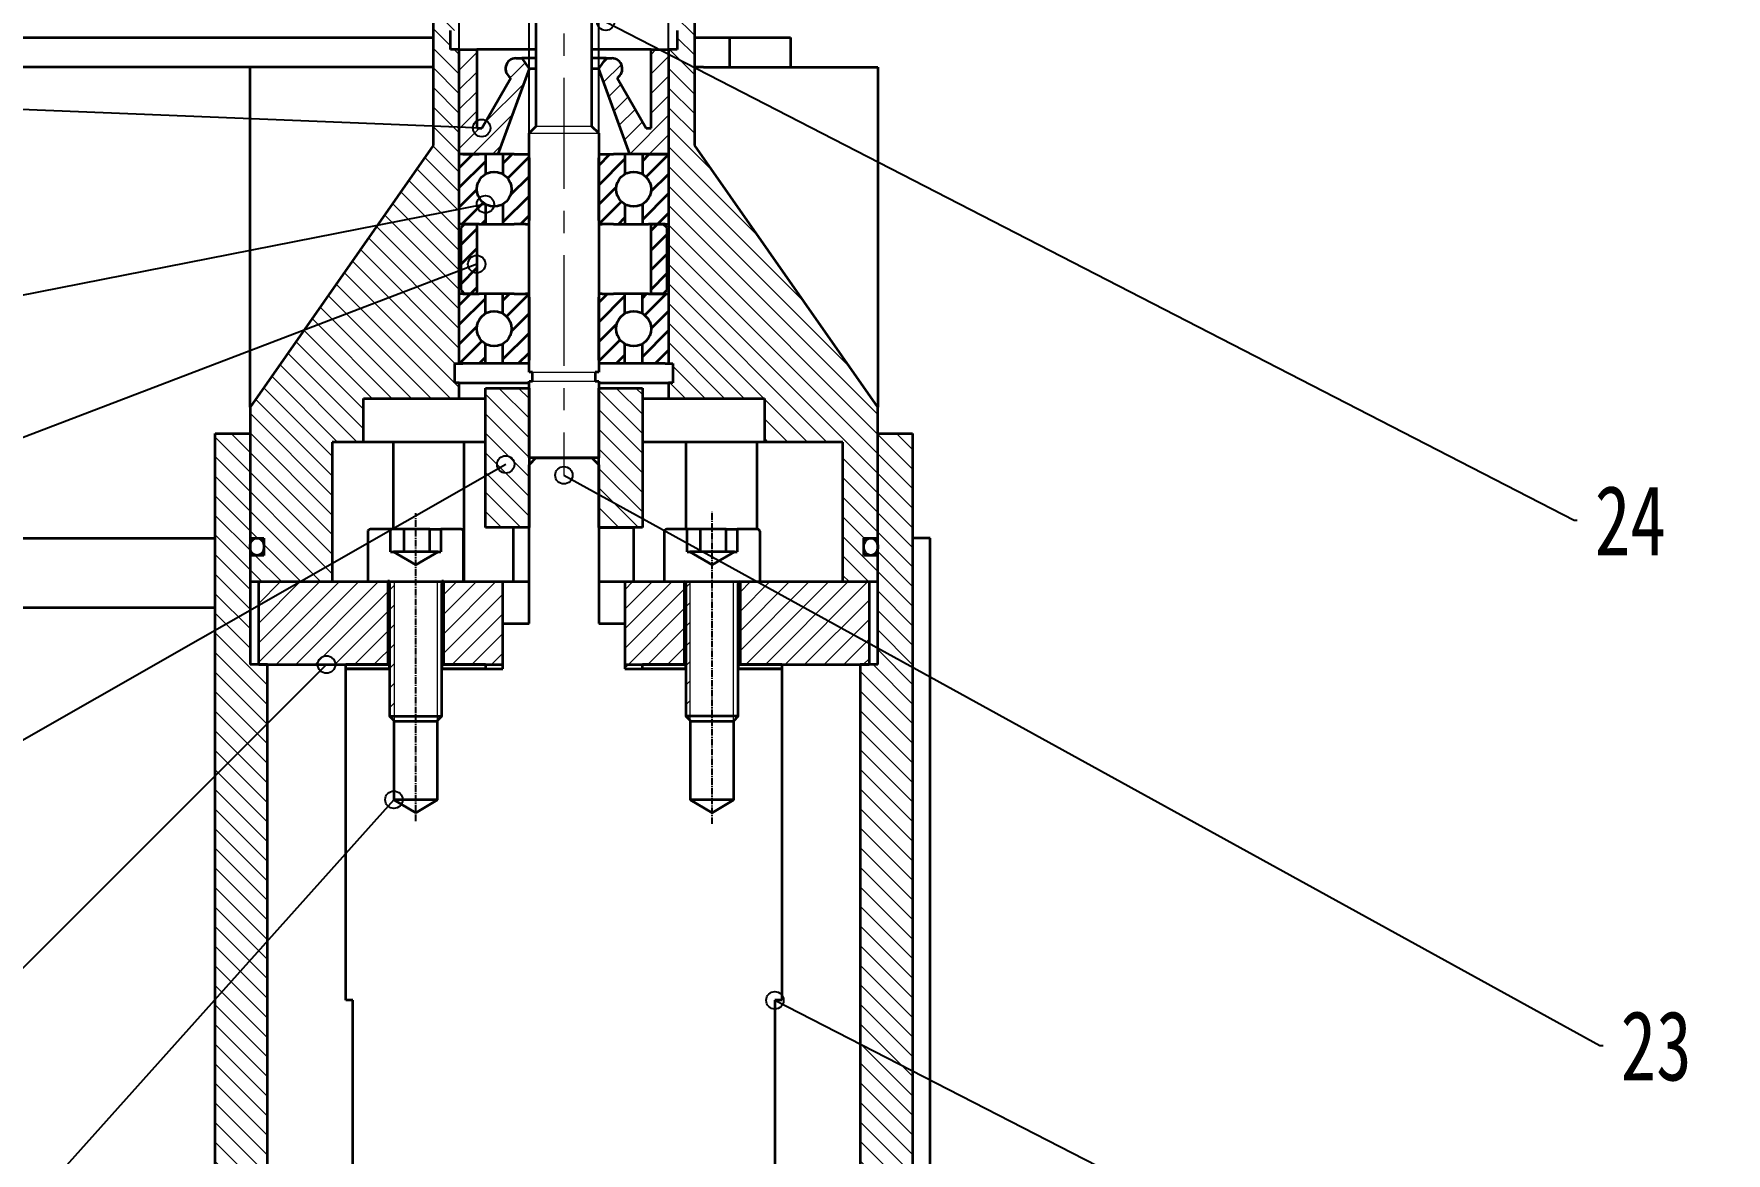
# Model space of a CAD drawing. Header units: millimetres. Extents: x 0 to 1189, y 0 to 841.
# Drawn here: x 721.5 to 915.6, y 347.5 to 475.9 of the extents above; entities that cross this region are included whole.
import ezdxf
from ezdxf import colors
from ezdxf.entities.mleader import LeaderData, LeaderLine
from ezdxf.math import Vec2, Vec3

# ---------------------------------------------------------------- set-up
doc = ezdxf.new("R2010")
doc.units = ezdxf.units.MM
doc.header["$PDSIZE"] = -1
doc.linetypes.add('CENTER2', pattern=[1.125, 0.75, -0.125, 0.125, -0.125])
doc.linetypes.add('CENTERX2', pattern=[20.32, 12.7, -2.54, 2.54, -2.54])
doc.styles.add('SLDTEXTSTYLE1', font='hyswlongfangsong.ttf')
doc.styles.get("Standard").update_dxf_attribs({"font": 'hyswlongfangsong.ttf'})
doc.dimstyles.new('SLDDIMSTYLE3', dxfattribs={"dimtxt": 10, "dimasz": 4.08, "dimexe": 0, "dimexo": 0.0625, "dimgap": 2.5, "dimtad": 2, "dimdec": 0, "dimlfac": 0.5, "dimrnd": 1e-09, "dimzin": 12, "dimdsep": 46, "dimtxsty": 'SLDTEXTSTYLE1', "dimsah": 1, "dimcen": 0.09, "dimadec": 0, "dimazin": 3, "dimtfac": 1, "dimtdec": 0, "dimtofl": 0, "dimtmove": 0, "dimatfit": 3, "dimfxl": 1, "dimfrac": 2, "dimtolj": 1, "dimarcsym": 0})
doc.dimstyles.new('SLDDIMSTYLE4', dxfattribs={"dimtxt": 10, "dimasz": 4.08, "dimexe": 0, "dimexo": 0.0625, "dimgap": 2.5, "dimtad": 2, "dimdec": 0, "dimlfac": 0.5, "dimrnd": 1e-09, "dimzin": 12, "dimdsep": 46, "dimtxsty": 'SLDTEXTSTYLE1', "dimsah": 1, "dimcen": 0.09, "dimadec": 0, "dimazin": 3, "dimtfac": 1, "dimtdec": 0, "dimtmove": 0, "dimatfit": 0, "dimfxl": 1, "dimfrac": 2, "dimtolj": 1, "dimarcsym": 0})

# ---------------------------------------------------------------- blocks, each defined once
blk = doc.blocks.new('_D_3')
at = {"color": 0, "linetype": 'Continuous', "lineweight": -2, "transparency": 16777216}
for p, q in [((770.3, 438.12), (770.3, 481.91)), ((774.38, 481.91), (790.22, 481.91)), ((794.3, 438.12), (794.3, 481.91)), ((794.3, 481.91), (889.84, 481.91))]:
    blk.add_line(p, q, dxfattribs=at)
at = {"color": 0, "linetype": 'Continuous', "lineweight": 18, "transparency": 16777216}
for points in [[(774.38, 482.59), (774.38, 481.23), (770.3, 481.91)], [(790.22, 482.59), (790.22, 481.23), (794.3, 481.91)]]:
    blk.add_solid(points, dxfattribs=at)
at = {"layer": 'Defpoints', "color": 0, "linetype": 'Continuous', "lineweight": 18, "transparency": 16777216}
for p in [(794.3, 481.91), (770.3, 438.05), (794.3, 438.05)]:
    blk.add_point(p, dxfattribs=at)
at = {"color": 0, "linetype": 'Continuous', "lineweight": 18, "transparency": 16777216, "insert": (874.01, 509.14), "char_height": 10, "attachment_point": 2, "style": 'SLDTEXTSTYLE1'}
blk.add_mtext('\\A1;%%c12\\SH7/k6;', dxfattribs=at)
blk = doc.blocks.new('_D_4')
at = {"color": 0, "linetype": 'Continuous', "lineweight": -2, "transparency": 16777216}
for p, q in [((774.22, 524.22), (770.14, 524.22)), ((778.3, 464.52), (778.3, 524.22)), ((778.3, 524.22), (786.3, 524.22)), ((786.3, 464.52), (786.3, 524.22)), ((790.38, 524.22), (869.96, 524.22))]:
    blk.add_line(p, q, dxfattribs=at)
at = {"color": 0, "linetype": 'Continuous', "lineweight": 35, "transparency": 16777216}
for points in [[(774.22, 524.9), (774.22, 523.54), (778.3, 524.22)], [(790.38, 524.9), (790.38, 523.54), (786.3, 524.22)]]:
    blk.add_solid(points, dxfattribs=at)
at = {"layer": 'Defpoints', "color": 0, "linetype": 'Continuous', "lineweight": 35, "transparency": 16777216}
for p in [(778.3, 524.22), (778.3, 464.45), (786.3, 464.45)]:
    blk.add_point(p, dxfattribs=at)
at = {"color": 0, "linetype": 'Continuous', "lineweight": 18, "transparency": 16777216, "insert": (856.64, 552.25), "char_height": 10, "attachment_point": 2, "style": 'SLDTEXTSTYLE1'}
blk.add_mtext('\\A1;%%c4\\SH7/g6;', dxfattribs=at)
blk = doc.blocks.new('*U61')
at = {"color": 0, "linetype": 'CENTER2', "transparency": 16777216}
blk.add_line((0, -23.03), (0, 12.74), dxfattribs=at)
blk = doc.blocks.new('*U62')
at = {"color": 0, "linetype": 'CENTER2', "transparency": 16777216}
blk.add_line((0, -22.71), (0, 12.59), dxfattribs=at)
blk = doc.blocks.new('_Small')
at = {"color": 0, "linetype": 'ByBlock', "lineweight": -2}
blk.add_circle((0, 0), 0.25, dxfattribs=at)

msp = doc.modelspace()

# ---------------------------------------------------------------- hatches: boundary and pattern name
at = {"lineweight": 18}
h = msp.add_hatch(dxfattribs=at)
h.set_pattern_fill('ANSI31', color=256, scale=0.5, angle=90)
h.paths.add_polyline_path([(797.3, 463.04), (797.3, 478.05), (794.8, 478.05), (794.8, 476.25), (795.3, 476.25), (795.3, 474.05), (794.3, 474.05), (794.3, 438.05), (794.8, 438.05), (794.8, 435.85), (794.3, 435.85), (794.3, 434.05), (805.3, 434.05), (805.3, 429.05), (814.3, 429.05), (814.3, 413.05), (818.3, 413.05), (818.3, 416.05), (816.7, 416.05), (816.7, 418.05), (818.3, 418.05), (818.3, 433.05)])
h.paths.add_polyline_path([(770.3, 434.05), (770.3, 435.85), (769.8, 435.85), (769.8, 438.05), (770.3, 438.05), (770.3, 474.05), (769.3, 474.05), (769.3, 476.25), (769.8, 476.25), (769.8, 478.05), (767.3, 478.05), (767.3, 463.04), (746.3, 433.05), (746.3, 418.05), (747.9, 418.05), (747.9, 416.05), (746.3, 416.05), (746.3, 413.05), (755.73, 413.05), (755.73, 429.05), (759.3, 429.05), (759.3, 434.05)])
h.paths.add_polyline_path([(822.3, 430.05), (818.3, 430.05), (818.3, 403.55), (816.3, 403.55), (816.3, 304.05), (818.3, 304.05), (818.3, 298.05), (822.3, 298.05)])
h.paths.add_polyline_path([(748.3, 403.55), (747.3, 403.55), (746.3, 403.55), (746.3, 430.05), (742.3, 430.05), (742.3, 298.05), (746.3, 298.05), (746.3, 304.05), (748.3, 304.05)])
h = msp.add_hatch(dxfattribs=at)
h.set_pattern_fill('ANSI31', color=256, scale=0.5)
h.paths.add_polyline_path([(778.3, 471.85), (777.46, 473.05), (776.8, 473.05, 0.76733), (776.2, 470.81), (772.87, 465.05), (772.3, 465.05), (772.3, 474.05), (770.3, 474.05), (770.3, 462.05), (774.73, 462.05)])
h.paths.add_polyline_path([(788.4, 470.81, 0.767325), (787.8, 473.05), (787.14, 473.05), (786.3, 471.85), (789.86, 462.05), (794.3, 462.05), (794.3, 474.05), (792.3, 474.05), (792.3, 465.05), (791.72, 465.05)])
at = {"lineweight": 35}
h = msp.add_hatch(dxfattribs=at)
h.set_pattern_fill('ANSI31', color=256, scale=0.5)
h.paths.add_polyline_path([(773.3, 459.78), (773.3, 462.05), (770.3, 462.05), (770.3, 454.05), (770.7, 454.05), (772.57, 454.05), (773.3, 454.05), (773.3, 456.32, -0.26795), (772.3, 458.05, -0.26795)])
h.paths.add_polyline_path([(778.3, 462.05), (777.9, 462.05), (776.6, 462.05), (775.3, 462.05), (775.3, 459.78, -0.26795), (776.3, 458.05, -0.26795), (775.3, 456.32), (775.3, 454.05), (776.6, 454.05), (777.9, 454.05), (778.3, 454.05)])
h.paths.add_polyline_path([(794.3, 462.05), (791.3, 462.05), (791.3, 459.78, -0.26795), (792.3, 458.05, -0.26795), (791.3, 456.32), (791.3, 454.05), (792.02, 454.05), (793.9, 454.05), (794.3, 454.05)])
h.paths.add_polyline_path([(789.3, 459.78), (789.3, 462.05), (788, 462.05), (786.7, 462.05), (786.3, 462.05), (786.3, 454.05), (786.7, 454.05), (788, 454.05), (789.3, 454.05), (789.3, 456.32, -0.26795), (788.3, 458.05, -0.26795)])
h.paths.add_polyline_path([(789.3, 446.05), (788, 446.05), (786.7, 446.05), (786.3, 446.05), (786.3, 438.05), (786.7, 438.05), (788, 438.05), (789.3, 438.05), (789.3, 440.32, -0.26795), (788.3, 442.05, -0.26795), (789.3, 443.78)])
h.paths.add_polyline_path([(794.3, 446.05), (793.9, 446.05), (792.02, 446.05), (791.3, 446.05), (791.3, 443.78, -0.26795), (792.3, 442.05, -0.26795), (791.3, 440.32), (791.3, 438.05), (792.02, 438.05), (793.9, 438.05), (794.3, 438.05)])
h.paths.add_polyline_path([(773.3, 446.05), (772.57, 446.05), (770.7, 446.05), (770.3, 446.05), (770.3, 438.05), (770.7, 438.05), (772.57, 438.05), (773.3, 438.05), (773.3, 440.32, -0.26795), (772.3, 442.05, -0.26795), (773.3, 443.78)])
h.paths.add_polyline_path([(778.3, 446.05), (777.9, 446.05), (776.6, 446.05), (775.3, 446.05), (775.3, 443.78, -0.26795), (776.3, 442.05, -0.26795), (775.3, 440.32), (775.3, 438.05), (776.6, 438.05), (777.9, 438.05), (778.3, 438.05)])
h = msp.add_hatch(dxfattribs=at)
h.set_pattern_fill('ANSI31', color=256, scale=0.5)
h.paths.add_polyline_path([(772.3, 454.05), (770.9, 454.05), (770.5, 453.65), (770.5, 446.45), (770.9, 446.05), (772.3, 446.05)])
h.paths.add_polyline_path([(794.1, 453.65), (793.7, 454.05), (792.3, 454.05), (792.3, 446.05), (793.7, 446.05), (794.1, 446.45)])
at = {"lineweight": 18}
h = msp.add_hatch(dxfattribs=at)
h.set_pattern_fill('ANSI31', color=256, scale=0.5, angle=90)
h.paths.add_polyline_path([(778.3, 435.25), (773.3, 435.25), (773.3, 419.25), (778.3, 419.25)])
h.paths.add_polyline_path([(791.3, 435.25), (786.3, 435.25), (786.3, 419.25), (791.3, 419.25)])
h = msp.add_hatch(dxfattribs=at)
h.set_pattern_fill('ANSI31', color=256, scale=0.5)
h.paths.add_polyline_path([(775.3, 413.05), (768.5, 413.05), (768.5, 403.55), (775.3, 403.55)])
h.paths.add_polyline_path([(747.3, 403.55), (762.3, 403.55), (762.3, 397.61), (762.86, 397.61), (762.86, 413.05), (762.3, 413.05), (762.1, 413.05), (747.3, 413.05)])
h = msp.add_hatch(dxfattribs=at)
h.set_pattern_fill('ANSI31', color=256, scale=0.5)
h.paths.add_polyline_path([(796.8, 413.05), (796.3, 413.05), (789.3, 413.05), (789.3, 403.55), (789.3, 403.05), (791.3, 403.05), (791.3, 403.55), (796.3, 403.55), (796.3, 397.61), (796.8, 397.61)])
h.paths.add_polyline_path([(817.3, 413.05), (814.3, 413.05), (802.5, 413.05), (802.5, 403.55), (817.3, 403.55)])

# ---------------------------------------------------------------- linework, layer by layer
at = {"color": 7, "linetype": 'CENTERX2', "lineweight": 18}
msp.add_line((782.3, 531.76), (782.3, 425.25), dxfattribs=at)
at = {"color": 7, "linetype": 'Continuous', "lineweight": 35}
for p, q in [((767.3, 478.05), (767.3, 463.04)), ((797.3, 463.04), (797.3, 478.05)), ((769.3, 474.05), (769.3, 476.25)), ((779.1, 477.25), (779.1, 465.25)), ((785.5, 465.25), (785.5, 477.25)), ((795.3, 476.25), (795.3, 474.05)), ((666.6, 475.45), (767.3, 475.45)), ((770.3, 474.05), (769.3, 474.05)), ((770.3, 462.05), (770.3, 474.05)), ((770.3, 474.05), (772.3, 474.05)), ((770.3, 438.05), (770.3, 474.05)), ((772.3, 474.05), (772.3, 465.05)), ((779.1, 474.05), (772.3, 474.05)), ((792.3, 474.05), (785.5, 474.05)), ((792.3, 465.05), (792.3, 474.05)), ((792.3, 474.05), (794.3, 474.05)), ((794.3, 474.05), (794.3, 462.05)), ((794.3, 474.05), (794.3, 438.05)), ((795.3, 474.05), (794.3, 474.05)), ((797.3, 475.45), (801.3, 475.45)), ((801.3, 475.45), (808.3, 475.45)), ((801.3, 475.45), (801.3, 472.05)), ((808.3, 475.45), (808.3, 472.05)), ((746.3, 472.05), (664.47, 472.05)), ((767.3, 472.05), (746.3, 472.05)), ((746.3, 433.05), (746.3, 472.05)), ((778.3, 471.85), (774.73, 462.05)), ((776.8, 473.05), (777.46, 473.05)), ((777.46, 473.05), (778.3, 471.85)), ((779.1, 473.05), (777.46, 473.05)), ((779.1, 471.85), (778.3, 471.85)), ((787.14, 473.05), (785.5, 473.05)), ((786.3, 471.85), (785.5, 471.85)), ((786.3, 471.85), (787.14, 473.05)), ((789.86, 462.05), (786.3, 471.85)), ((787.14, 473.05), (787.8, 473.05)), ((798.3, 472.05), (797.3, 472.05)), ((798.3, 472.05), (818.3, 472.05)), ((818.3, 472.05), (818.3, 433.05)), ((772.87, 465.05), (776.2, 470.81)), ((788.4, 470.81), (791.72, 465.05)), ((772.3, 465.05), (772.87, 465.05)), ((779.1, 465.25), (778.3, 464.45)), ((778.3, 437.05), (778.3, 464.45)), ((786.3, 464.45), (785.5, 465.25)), ((786.3, 464.45), (786.3, 437.05)), ((791.72, 465.05), (792.3, 465.05)), ((767.3, 463.04), (746.3, 433.05)), ((774.73, 462.05), (770.3, 462.05)), ((770.7, 462.05), (772.57, 462.05)), ((776.6, 462.05), (774.73, 462.05)), ((776.6, 462.05), (777.9, 462.05)), ((777.9, 462.05), (778.3, 462.05)), ((786.3, 462.05), (786.7, 462.05)), ((786.7, 462.05), (788, 462.05)), ((789.86, 462.05), (788, 462.05)), ((794.3, 462.05), (789.86, 462.05)), ((792.02, 462.05), (793.9, 462.05)), ((818.3, 433.05), (797.3, 463.04)), ((770.3, 454.45), (770.3, 461.65)), ((778.3, 461.65), (778.3, 454.45)), ((786.3, 454.45), (786.3, 461.65)), ((794.3, 461.65), (794.3, 454.45)), ((770.9, 454.05), (770.5, 453.65)), ((770.5, 446.45), (770.5, 453.65)), ((772.57, 454.05), (770.7, 454.05)), ((770.9, 454.05), (772.3, 454.05)), ((772.3, 454.05), (772.3, 446.05)), ((772.57, 454.05), (776.6, 454.05)), ((777.9, 454.05), (776.6, 454.05)), ((777.9, 454.05), (778.3, 454.05)), ((786.3, 454.05), (786.7, 454.05)), ((788, 454.05), (786.7, 454.05)), ((788, 454.05), (792.02, 454.05)), ((793.9, 454.05), (792.02, 454.05)), ((792.3, 446.05), (792.3, 454.05)), ((792.3, 454.05), (793.7, 454.05)), ((794.1, 453.65), (793.7, 454.05)), ((794.1, 453.65), (794.1, 446.45)), ((770.5, 446.45), (770.9, 446.05)), ((793.7, 446.05), (794.1, 446.45)), ((770.3, 438.45), (770.3, 445.65)), ((770.7, 446.05), (772.57, 446.05)), ((772.3, 446.05), (770.9, 446.05)), ((776.6, 446.05), (772.57, 446.05)), ((776.6, 446.05), (777.9, 446.05)), ((778.3, 446.05), (777.9, 446.05)), ((778.3, 445.65), (778.3, 438.45)), ((786.7, 446.05), (786.3, 446.05)), ((786.3, 438.45), (786.3, 445.65)), ((786.7, 446.05), (788, 446.05)), ((792.02, 446.05), (788, 446.05)), ((792.02, 446.05), (793.9, 446.05)), ((793.7, 446.05), (792.3, 446.05)), ((794.3, 445.65), (794.3, 438.45)), ((769.8, 435.85), (769.8, 438.05)), ((769.8, 438.05), (770.3, 438.05)), ((770.3, 438.05), (770.7, 438.05)), ((772.57, 438.05), (770.7, 438.05)), ((776.6, 438.05), (772.57, 438.05)), ((777.9, 438.05), (776.6, 438.05)), ((778.3, 438.05), (777.9, 438.05)), ((778.7, 437.05), (778.3, 437.05)), ((778.7, 436.05), (778.7, 437.05)), ((786.3, 437.05), (785.9, 437.05)), ((785.9, 437.05), (785.9, 436.05)), ((786.7, 438.05), (786.3, 438.05)), ((788, 438.05), (786.7, 438.05)), ((792.02, 438.05), (788, 438.05)), ((793.9, 438.05), (792.02, 438.05)), ((793.9, 438.05), (794.3, 438.05)), ((794.3, 438.05), (794.8, 438.05)), ((794.8, 438.05), (794.8, 435.85)), ((770.3, 435.85), (769.8, 435.85)), ((770.3, 434.05), (770.3, 435.85)), ((770.3, 435.85), (778.3, 435.85)), ((773.3, 419.25), (773.3, 435.25)), ((773.3, 435.25), (778.3, 435.25)), ((778.3, 427.25), (778.3, 436.05)), ((778.3, 436.05), (778.7, 436.05)), ((778.3, 435.25), (778.3, 419.25)), ((785.9, 436.05), (786.3, 436.05)), ((786.3, 436.05), (786.3, 427.25)), ((786.3, 435.85), (794.3, 435.85)), ((786.3, 419.25), (786.3, 435.25)), ((786.3, 435.25), (791.3, 435.25)), ((791.3, 435.25), (791.3, 419.25)), ((794.3, 435.85), (794.3, 434.05)), ((794.8, 435.85), (794.3, 435.85)), ((746.3, 433.05), (746.3, 418.05)), ((759.3, 429.05), (759.3, 434.05)), ((759.3, 434.05), (770.3, 434.05)), ((770.3, 434.05), (773.3, 434.05)), ((791.3, 434.05), (794.3, 434.05)), ((794.3, 434.05), (805.3, 434.05)), ((805.3, 434.05), (805.3, 429.05)), ((818.3, 418.05), (818.3, 433.05)), ((742.3, 298.05), (742.3, 430.05)), ((742.3, 430.05), (746.3, 430.05)), ((746.3, 430.05), (746.3, 403.55)), ((755.73, 429.05), (755.73, 413.05)), ((759.3, 429.05), (755.73, 429.05)), ((773.3, 429.05), (759.3, 429.05)), ((762.7, 429.05), (762.7, 419.05)), ((770.84, 429.05), (770.84, 413.05)), ((805.3, 429.05), (791.3, 429.05)), ((796.29, 429.05), (796.29, 419.05)), ((804.43, 429.05), (804.43, 419.05)), ((814.3, 429.05), (805.3, 429.05)), ((814.3, 413.05), (814.3, 429.05)), ((818.3, 403.55), (818.3, 430.05)), ((818.3, 430.05), (822.3, 430.05)), ((822.3, 430.05), (822.3, 298.05)), ((786.3, 427.25), (778.3, 427.25)), ((779.1, 427.25), (778.3, 426.45)), ((779.1, 427.25), (785.5, 427.25)), ((786.3, 426.45), (785.5, 427.25)), ((778.3, 408.25), (778.3, 426.45)), ((786.3, 426.45), (786.3, 408.25)), ((645.62, 418.05), (742.3, 418.05)), ((746.3, 418.05), (747.9, 418.05)), ((747.9, 418.05), (747.9, 416.05)), ((759.8, 418.75), (759.8, 413.05)), ((762.43, 419.05), (760.1, 419.05)), ((762.43, 416.45), (762.43, 419.05)), ((763.96, 419.05), (762.43, 419.05)), ((763.96, 416.45), (763.96, 419.05)), ((766.91, 419.05), (763.96, 419.05)), ((766.91, 416.45), (766.91, 419.05)), ((766.91, 419.05), (768.17, 419.05)), ((768.17, 419.05), (768.17, 416.45)), ((770.5, 419.05), (768.17, 419.05)), ((770.8, 413.05), (770.8, 418.75)), ((778.3, 419.25), (773.3, 419.25)), ((776.49, 419.25), (776.49, 413.05)), ((791.3, 419.25), (786.3, 419.25)), ((793.8, 418.75), (793.8, 413.05)), ((796.43, 419.05), (794.1, 419.05)), ((796.43, 416.45), (796.43, 419.05)), ((797.96, 419.05), (796.43, 419.05)), ((797.96, 416.45), (797.96, 419.05)), ((800.91, 419.05), (797.96, 419.05)), ((800.91, 416.45), (800.91, 419.05)), ((800.91, 419.05), (802.17, 419.05)), ((802.17, 419.05), (802.17, 416.45)), ((804.5, 419.05), (802.17, 419.05)), ((804.8, 413.05), (804.8, 418.75)), ((816.7, 416.05), (816.7, 418.05)), ((816.7, 418.05), (818.3, 418.05)), ((824.3, 418.05), (822.3, 418.05)), ((824.3, 269.39), (824.3, 418.05)), ((746.3, 416.05), (746.3, 413.05)), ((747.9, 416.05), (746.3, 416.05)), ((762.43, 416.45), (762.74, 416.45)), ((762.74, 416.45), (765.3, 414.97)), ((763.15, 416.45), (762.74, 416.45)), ((765.44, 416.45), (763.15, 416.45)), ((765.3, 414.97), (767.86, 416.45)), ((767.58, 416.45), (765.44, 416.45)), ((767.86, 416.45), (767.58, 416.45)), ((767.86, 416.45), (768.17, 416.45)), ((796.43, 416.45), (796.74, 416.45)), ((796.74, 416.45), (799.3, 414.97)), ((797.15, 416.45), (796.74, 416.45)), ((799.44, 416.45), (797.15, 416.45)), ((799.3, 414.97), (801.86, 416.45)), ((801.58, 416.45), (799.44, 416.45)), ((801.86, 416.45), (801.58, 416.45)), ((801.86, 416.45), (802.17, 416.45)), ((818.3, 416.05), (816.7, 416.05)), ((818.3, 413.05), (818.3, 416.05)), ((746.3, 413.05), (755.73, 413.05)), ((747.3, 403.55), (747.3, 413.05)), ((747.3, 413.05), (762.3, 413.05)), ((759.8, 413.05), (762.1, 413.05)), ((762.3, 403.55), (762.3, 413.05)), ((762.3, 412.85), (762.3, 397.61)), ((768.3, 413.05), (768.3, 403.55)), ((768.3, 413.05), (775.3, 413.05)), ((768.3, 397.61), (768.3, 412.85)), ((768.5, 413.05), (770.8, 413.05)), ((775.3, 403.55), (775.3, 413.05)), ((775.3, 413.05), (778.3, 413.05)), ((786.3, 413.05), (789.3, 413.05)), ((789.3, 413.05), (789.3, 403.55)), ((789.3, 413.05), (796.3, 413.05)), ((793.8, 413.05), (796.1, 413.05)), ((796.3, 403.55), (796.3, 413.05)), ((796.3, 412.85), (796.3, 397.61)), ((802.3, 413.05), (802.3, 403.55)), ((802.3, 413.05), (817.3, 413.05)), ((802.3, 397.61), (802.3, 412.85)), ((802.5, 413.05), (804.8, 413.05)), ((814.3, 413.05), (818.3, 413.05)), ((817.3, 413.05), (817.3, 403.55)), ((742.3, 410.05), (644.84, 410.05)), ((775.3, 403.05), (775.3, 408.25)), ((775.3, 408.25), (778.3, 408.25)), ((786.3, 408.25), (789.3, 408.25)), ((789.3, 408.25), (789.3, 403.05)), ((748.3, 403.55), (746.3, 403.55)), ((747.3, 403.55), (750.44, 403.55)), ((748.3, 304.05), (748.3, 403.55)), ((750.44, 403.55), (755.07, 403.55)), ((755.07, 403.55), (762.3, 403.55)), ((757.3, 403.05), (757.3, 403.55)), ((762.3, 403.55), (757.3, 403.55)), ((762.3, 403.05), (757.3, 403.05)), ((757.3, 365.05), (757.3, 403.05)), ((757.3, 403.05), (762.3, 403.05)), ((762.3, 403.05), (762.3, 403.55)), ((768.3, 403.55), (768.3, 403.05)), ((773.3, 403.55), (768.3, 403.55)), ((768.3, 403.55), (775.3, 403.55)), ((773.3, 403.05), (768.3, 403.05)), ((768.3, 403.05), (775.3, 403.05)), ((773.3, 403.55), (773.3, 403.05)), ((789.3, 403.55), (796.3, 403.55)), ((789.3, 403.05), (796.3, 403.05)), ((791.3, 403.05), (791.3, 403.55)), ((796.3, 403.55), (791.3, 403.55)), ((796.3, 403.05), (791.3, 403.05)), ((796.3, 403.05), (796.3, 403.55)), ((802.3, 403.55), (802.3, 403.05)), ((807.3, 403.55), (802.3, 403.55)), ((802.3, 403.55), (817.3, 403.55)), ((807.3, 403.05), (802.3, 403.05)), ((802.3, 403.05), (807.3, 403.05)), ((807.3, 403.55), (807.3, 403.05)), ((807.3, 403.05), (807.3, 365.05)), ((816.3, 403.55), (816.3, 304.05)), ((818.3, 403.55), (816.3, 403.55)), ((762.86, 397.05), (762.3, 397.61)), ((762.8, 397.11), (762.8, 388.05)), ((762.86, 397.05), (767.74, 397.05)), ((768.3, 397.61), (767.74, 397.05)), ((767.8, 388.05), (767.8, 397.11)), ((796.86, 397.05), (796.3, 397.61)), ((796.8, 397.11), (796.8, 388.05)), ((796.86, 397.05), (801.74, 397.05)), ((802.3, 397.61), (801.74, 397.05)), ((801.8, 388.05), (801.8, 397.11)), ((767.8, 388.05), (762.8, 388.05)), ((762.8, 388.05), (765.3, 386.55)), ((765.3, 386.55), (767.8, 388.05)), ((796.8, 388.05), (799.3, 386.55)), ((801.8, 388.05), (796.8, 388.05)), ((799.3, 386.55), (801.8, 388.05)), ((758.1, 365.05), (757.3, 365.05)), ((758.1, 304.05), (758.1, 365.05)), ((806.5, 365.05), (806.5, 304.05)), ((807.3, 365.05), (806.5, 365.05))]:
    msp.add_line(p, q, dxfattribs=at)
at = {"color": 7, "linetype": 'Continuous', "lineweight": 18}
for p, q in [((778.3, 464.45), (786.3, 464.45)), ((785.5, 465.25), (779.1, 465.25)), ((778.7, 437.05), (785.9, 437.05)), ((778.7, 436.05), (785.9, 436.05))]:
    msp.add_line(p, q, dxfattribs=at)
at = {"lineweight": 35}
for p, q in [((773.3, 462.05), (773.3, 459.78)), ((775.3, 462.05), (775.3, 459.78)), ((789.3, 462.05), (789.3, 459.78)), ((794.3, 462.05), (791.3, 462.05)), ((791.3, 462.05), (791.3, 459.78)), ((773.3, 456.32), (773.3, 454.05)), ((775.3, 456.32), (775.3, 454.05)), ((789.3, 456.32), (789.3, 454.05)), ((791.3, 456.32), (791.3, 454.05)), ((770.7, 454.05), (770.3, 454.05)), ((793.9, 454.05), (794.3, 454.05)), ((770.7, 446.05), (770.3, 446.05)), ((773.3, 443.78), (773.3, 446.05)), ((775.3, 443.78), (775.3, 446.05)), ((789.3, 443.78), (789.3, 446.05)), ((791.3, 443.78), (791.3, 446.05)), ((793.9, 446.05), (794.3, 446.05)), ((773.3, 438.05), (773.3, 440.32)), ((775.3, 438.05), (775.3, 440.32)), ((789.3, 438.05), (789.3, 440.32)), ((791.3, 438.05), (791.3, 440.32)), ((786.3, 419.25), (790.3, 419.25)), ((790.3, 419.25), (790.3, 413.05)), ((762.1, 413.05), (762.1, 403.55)), ((762.3, 413.05), (768.3, 413.05)), ((768.5, 413.05), (768.5, 403.55)), ((796.1, 413.05), (796.1, 403.55)), ((796.3, 413.05), (802.3, 413.05)), ((802.5, 413.05), (802.5, 403.55)), ((762.3, 397.61), (768.3, 397.61)), ((802.3, 397.61), (796.3, 397.61))]:
    msp.add_line(p, q, dxfattribs=at)
at = {"lineweight": 50}
for p, q in [((762.3, 413.05), (762.1, 413.05)), ((768.3, 413.05), (768.5, 413.05))]:
    msp.add_line(p, q, dxfattribs=at)
at = {"lineweight": 18}
for p, q in [((762.86, 397.05), (762.86, 413.05)), ((767.8, 397.11), (767.8, 413.05)), ((796.8, 397.11), (796.8, 413.05)), ((801.74, 397.05), (801.74, 413.05))]:
    msp.add_line(p, q, dxfattribs=at)
at = {"color": 7, "linetype": 'Continuous', "lineweight": 35, "flags": 128}
for points in [[(747.24, 416.07), (747.1, 416.05), (746.96, 416.07), (746.82, 416.11), (746.7, 416.19), (746.58, 416.29), (746.49, 416.41), (746.41, 416.55), (746.35, 416.71), (746.31, 416.88), (746.3, 417.05), (746.31, 417.23), (746.35, 417.39), (746.41, 417.55), (746.49, 417.7), (746.58, 417.82), (746.7, 417.92), (746.82, 417.99), (746.96, 418.04), (747.1, 418.05), (747.24, 418.04), (747.37, 417.99), (747.5, 417.92), (747.61, 417.82), (747.71, 417.7), (747.79, 417.55), (747.85, 417.39), (747.89, 417.23), (747.9, 417.05), (747.89, 416.88), (747.85, 416.71), (747.79, 416.55), (747.71, 416.41), (747.61, 416.29), (747.5, 416.19), (747.37, 416.11), (747.24, 416.07)], [(817.64, 416.07), (817.5, 416.05), (817.36, 416.07), (817.22, 416.11), (817.1, 416.19), (816.98, 416.29), (816.89, 416.41), (816.81, 416.55), (816.75, 416.71), (816.71, 416.88), (816.7, 417.05), (816.71, 417.23), (816.75, 417.39), (816.81, 417.55), (816.89, 417.7), (816.98, 417.82), (817.1, 417.92), (817.22, 417.99), (817.36, 418.04), (817.5, 418.05), (817.64, 418.04), (817.77, 417.99), (817.9, 417.92), (818.01, 417.82), (818.11, 417.7), (818.19, 417.55), (818.25, 417.39), (818.29, 417.23), (818.3, 417.05), (818.29, 416.88), (818.25, 416.71), (818.19, 416.55), (818.11, 416.41), (818.01, 416.29), (817.9, 416.19), (817.77, 416.11), (817.64, 416.07)]]:
    msp.add_lwpolyline(points, dxfattribs=at)
at = {"lineweight": 35}
for centre in [(774.3, 458.05), (790.3, 458.05), (774.3, 442.05), (790.3, 442.05)]:
    msp.add_circle(centre, 2, dxfattribs=at)
at = {"color": 7, "linetype": 'Continuous', "lineweight": 18}
msp.add_arc((782.3, 400.62), 137.79, 147.105, 287.7475, dxfattribs=at)
at = {"color": 7, "linetype": 'Continuous', "lineweight": 35}
for centre, radius, start, end in [((776.8, 471.85), 1.2, 90.0006, 240.0005), ((787.8, 471.85), 1.2, 300.0013, 89.999), ((760.1, 418.75), 0.3, 89.9997, 180.0031), ((770.5, 418.75), 0.3, 0.0066, 89.9905), ((794.1, 418.75), 0.3, 89.9997, 180.0031), ((804.5, 418.75), 0.3, 0.0066, 89.9962), ((762.1, 412.85), 0.2, 359.9896, 90.0104), ((768.5, 412.85), 0.2, 89.9896, 180.0104), ((796.1, 412.85), 0.2, 0.0042, 89.9958), ((802.5, 412.85), 0.2, 90.0042, 179.9958)]:
    msp.add_arc(centre, radius, start, end, dxfattribs=at)

# ---------------------------------------------------------------- block references
at = {"linetype": 'CENTER2'}
for name, p in [('*U62', (765.3, 408.3)), ('*U61', (799.3, 408.3))]:
    msp.add_blockref(name, p, dxfattribs=at)

# ---------------------------------------------------------------- dimensions: what is measured, and where the dimension line sits
at = {"color": 7, "linetype": 'Continuous', "lineweight": 18}
for base, p1, p2, text, dimstyle, picture, middle in [((778.3, 524.22), (786.3, 464.45), (778.3, 464.45), '%%c<>\\SH7/g6;', 'SLDDIMSTYLE4', '_D_4', (856.64, 524.22)), ((794.3, 481.91), (770.3, 438.05), (794.3, 438.05), '%%c<>\\SH7/k6;', 'SLDDIMSTYLE3', '_D_3', (874.01, 481.91))]:
    dim = msp.add_linear_dim(base=base, p1=p1, p2=p2, text=text, dimstyle=dimstyle, dxfattribs=at)
    dim.commit()
    dim.dimension.update_dxf_attribs({"geometry": picture, "text_midpoint": middle, "dimtype": 160})

# ---------------------------------------------------------------- leaders
at = {"lineweight": 18}
ml = msp.add_multileader_mtext('Standard', dxfattribs=at)
ml.set_content('14', color=256)
ml.set_leader_properties()
ml.set_arrow_properties(name='SMALL')
ml.build(insert=Vec2(0, 0))
ml.multileader.update_dxf_attribs({"text_right_attachment_type": 6, "dogleg_length": 0.36})
ctx = ml.context
ctx.base_point, ctx.char_height, ctx.plane_origin = Vec3(628.31, 476.04), 8, Vec3(772.87, 465.05)
ctx.right_attachment, ctx.text_align_type = 6, 2
notes = []
notes.append((ctx, [(0, (1, 1, 0), (639.16, 470.44), (-1, 0), 0.36, [(0, [(772.87, 465.05)], 0, [])])]))
ctx.mtext.insert, ctx.mtext.alignment, ctx.mtext.flow_direction = Vec3(636.8, 480.04), 3, 5
ml = msp.add_multileader_mtext('Standard', dxfattribs=at)
ml.set_content('24', color=256)
ml.set_leader_properties()
ml.set_arrow_properties(name='SMALL')
ml.build(insert=Vec2(0, 0))
ml.multileader.update_dxf_attribs({"text_right_attachment_type": 6, "dogleg_length": 0.36})
ctx = ml.context
ctx.base_point, ctx.char_height, ctx.plane_origin = Vec3(898.54, 420.08), 8, Vec3(787.1, 477.25)
ctx.right_attachment = 6
notes.append((ctx, [(0, (1, 1, 0), (898.18, 420.08), (1, 0), 0.36, [(0, [(787.1, 477.25)], 0, [])])]))
ctx.mtext.insert, ctx.mtext.flow_direction = Vec3(900.54, 424.08), 5
ml = msp.add_multileader_mtext('Standard', dxfattribs=at)
ml.set_content('15', color=256)
ml.set_leader_properties()
ml.set_arrow_properties(name='SMALL')
ml.build(insert=Vec2(0, 0))
ml.multileader.update_dxf_attribs({"text_right_attachment_type": 6, "dogleg_length": 0.36})
ctx = ml.context
ctx.base_point, ctx.char_height, ctx.plane_origin = Vec3(628.37, 435.52), 8, Vec3(773.3, 456.32)
ctx.right_attachment, ctx.text_align_type = 6, 2
notes.append((ctx, [(0, (1, 1, 0), (638.91, 429.92), (-1, 0), 0.36, [(0, [(773.3, 456.32)], 0, [])])]))
ctx.mtext.insert, ctx.mtext.alignment, ctx.mtext.flow_direction = Vec3(636.55, 439.52), 3, 5
ml = msp.add_multileader_mtext('Standard', dxfattribs=at)
ml.set_content('16', color=256)
ml.set_leader_properties()
ml.set_arrow_properties(name='SMALL')
ml.build(insert=Vec2(0, 0))
ml.multileader.update_dxf_attribs({"text_right_attachment_type": 6, "dogleg_length": 0.36})
ctx = ml.context
ctx.base_point, ctx.char_height, ctx.plane_origin = Vec3(621.65, 401.54), 8, Vec3(772.3, 449.45)
ctx.right_attachment, ctx.text_align_type = 6, 2
notes.append((ctx, [(0, (1, 1, 0), (632.27, 395.94), (-1, 0), 0.36, [(0, [(772.3, 449.45)], 0, [])])]))
ctx.mtext.insert, ctx.mtext.alignment, ctx.mtext.flow_direction = Vec3(629.91, 405.54), 3, 5
ml = msp.add_multileader_mtext('Standard', dxfattribs=at)
ml.set_content('17', color=256)
ml.set_leader_properties()
ml.set_arrow_properties(name='SMALL')
ml.build(insert=Vec2(0, 0))
ml.multileader.update_dxf_attribs({"text_right_attachment_type": 6, "dogleg_length": 0.36})
ctx = ml.context
ctx.base_point, ctx.char_height, ctx.plane_origin = Vec3(630.91, 355.65), 8, Vec3(775.63, 426.49)
ctx.right_attachment, ctx.text_align_type = 6, 2
notes.append((ctx, [(0, (1, 1, 0), (641.78, 350.05), (-1, 0), 0.36, [(0, [(775.63, 426.49)], 0, [])])]))
ctx.mtext.insert, ctx.mtext.alignment, ctx.mtext.flow_direction = Vec3(639.42, 359.65), 3, 5
ml = msp.add_multileader_mtext('Standard', dxfattribs=at)
ml.set_content('23', color=256)
ml.set_leader_properties()
ml.set_arrow_properties(name='SMALL')
ml.build(insert=Vec2(0, 0))
ml.multileader.update_dxf_attribs({"text_right_attachment_type": 6, "dogleg_length": 0.36})
ctx = ml.context
ctx.base_point, ctx.char_height, ctx.plane_origin = Vec3(901.5, 359.86), 8, Vec3(782.3, 425.25)
ctx.right_attachment = 6
notes.append((ctx, [(0, (1, 1, 0), (901.14, 359.86), (1, 0), 0.36, [(0, [(782.3, 425.25)], 0, [])])]))
ctx.mtext.insert, ctx.mtext.flow_direction = Vec3(903.5, 363.86), 5
ml = msp.add_multileader_mtext('Standard', dxfattribs=at)
ml.set_content('18', color=256)
ml.set_leader_properties()
ml.set_arrow_properties(name='SMALL')
ml.build(insert=Vec2(0, 0))
ml.multileader.update_dxf_attribs({"text_right_attachment_type": 6, "dogleg_length": 0.36})
ctx = ml.context
ctx.base_point, ctx.char_height, ctx.plane_origin = Vec3(646.27, 311.08), 8, Vec3(755.07, 403.55)
ctx.right_attachment, ctx.text_align_type = 6, 2
notes.append((ctx, [(0, (1, 1, 0), (656.9, 305.48), (-1, 0), 0.36, [(0, [(755.07, 403.55)], 0, [])])]))
ctx.mtext.insert, ctx.mtext.alignment, ctx.mtext.flow_direction = Vec3(654.54, 315.08), 3, 5
ml = msp.add_multileader_mtext('Standard', dxfattribs=at)
ml.set_content('19', color=256)
ml.set_leader_properties()
ml.set_arrow_properties(name='SMALL')
ml.build(insert=Vec2(0, 0))
ml.multileader.update_dxf_attribs({"text_right_attachment_type": 6, "dogleg_length": 0.36})
ctx = ml.context
ctx.base_point, ctx.char_height, ctx.plane_origin = Vec3(664.29, 295.56), 8, Vec3(762.8, 388.05)
ctx.right_attachment, ctx.text_align_type = 6, 2
notes.append((ctx, [(0, (1, 1, 0), (674.92, 289.96), (-1, 0), 0.36, [(0, [(762.8, 388.05)], 0, [])])]))
ctx.mtext.insert, ctx.mtext.alignment, ctx.mtext.flow_direction = Vec3(672.56, 299.56), 3, 5
ml = msp.add_multileader_mtext('Standard', dxfattribs=at)
ml.set_content('22', color=256)
ml.set_leader_properties()
ml.set_arrow_properties(name='SMALL')
ml.build(insert=Vec2(0, 0))
ml.multileader.update_dxf_attribs({"text_right_attachment_type": 6, "dogleg_length": 0.36})
ctx = ml.context
ctx.base_point, ctx.char_height, ctx.plane_origin = Vec3(898.26, 318.2), 8, Vec3(806.5, 365.05)
ctx.right_attachment = 6
notes.append((ctx, [(0, (1, 1, 0), (897.9, 318.2), (1, 0), 0.36, [(0, [(806.5, 365.05)], 0, [])])]))
ctx.mtext.insert, ctx.mtext.flow_direction = Vec3(900.26, 322.2), 5
for ctx, leaders in notes:
    for number, flags, end, landing, length, lines in leaders:
        leader = LeaderData()
        leader.index, (leader.has_last_leader_line, leader.has_dogleg_vector, leader.attachment_direction) = number, flags
        leader.last_leader_point, leader.dogleg_vector, leader.dogleg_length = Vec3(end), Vec3(landing), length
        for number, points, colour, breaks in lines:
            line = LeaderLine()
            line.index, line.vertices, line.color, line.breaks = number, Vec3.list(points), colors.encode_raw_color(colour), breaks
            leader.lines.append(line)
        ctx.leaders.append(leader)

doc.saveas('drawing.dxf')
